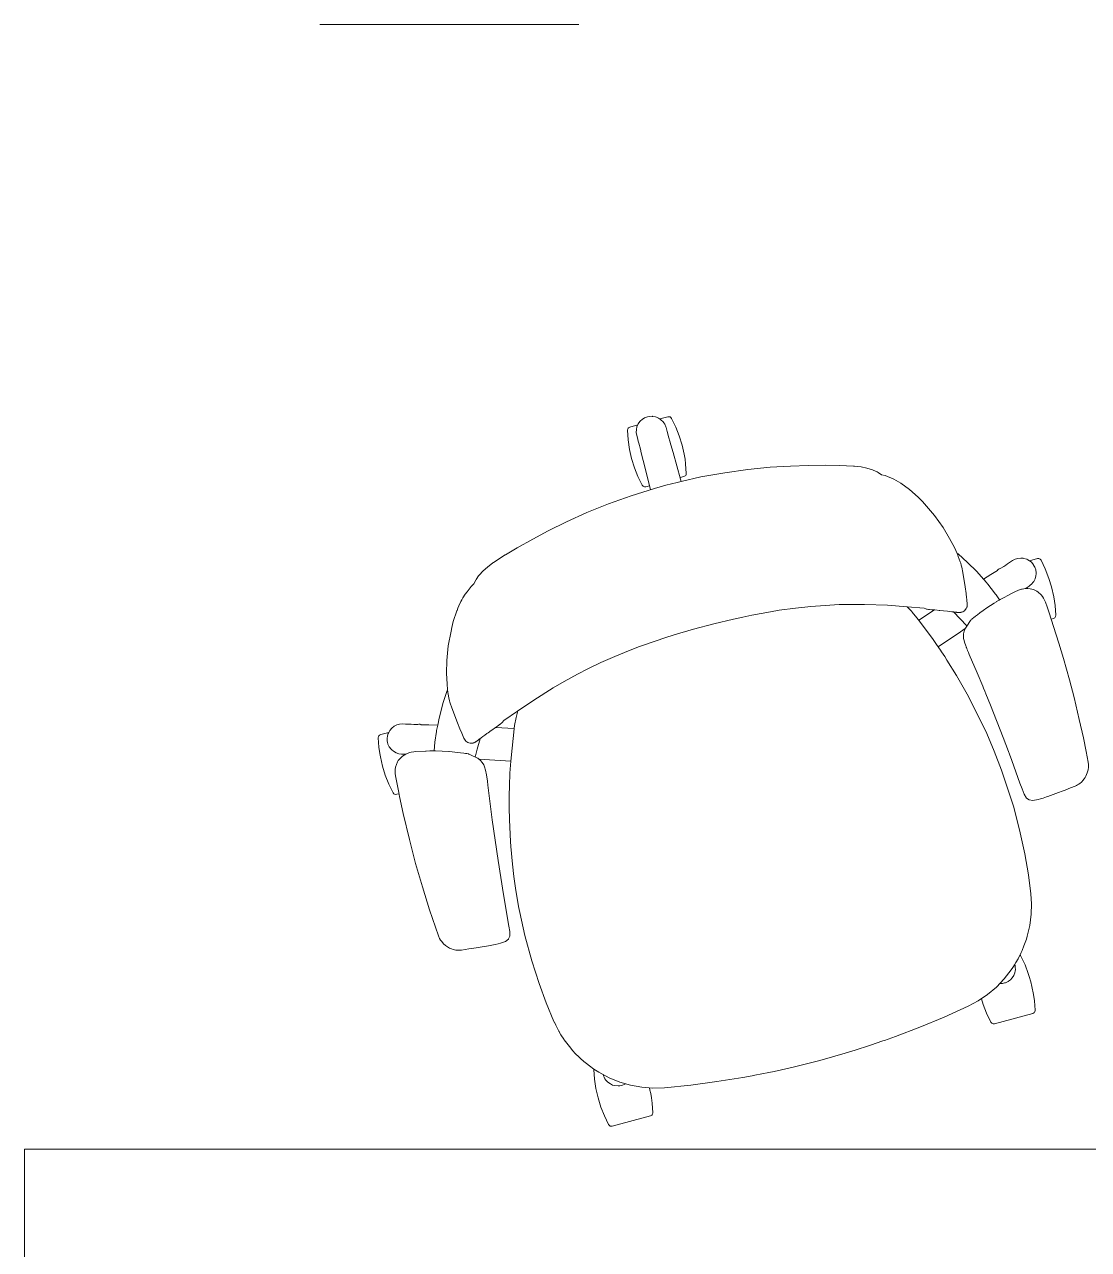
# Model space of a CAD drawing. Header units: inches. Extents: x -675 to 1187, y -924 to 1124.
# Drawn here: x -558.04 to -516.96, y 890.23 to 937.55 of the extents above; entities that cross this region are included whole.
import ezdxf

# ---------------------------------------------------------------- set-up
doc = ezdxf.new("R2010")
doc.units = ezdxf.units.IN
doc.header["$MEASUREMENT"] = 0
for name, color, linetype, lineweight in [('A-Furn', 250, 'Continuous', 13), ('A-Furn-Chair', 250, 'Continuous', 13), ('Base_dwg', 8, 'Continuous', 9), ('core and shell', 50, 'Continuous', 9)]:
    doc.layers.add(name, color=color, linetype=linetype, lineweight=lineweight)

# ---------------------------------------------------------------- blocks, each defined once
blk = doc.blocks.new('Base_dwg-531197-Level 1 Copy 1')
at = {"layer": 'A-Furn', "flags": 128}
blk.add_lwpolyline([(514.756, 1788.062), (514.756, 1866.062), (490.756, 1866.062), (490.756, 1860.062), (490.756, 1818.062), (442.756, 1818.062), (442.756, 1788.062)], close=True, dxfattribs=at)
at = {"layer": 'A-Furn-Chair'}
for p, q in [((477.282, 1838.497), (477.897, 1838.886)), ((477.656, 1838.908), (477.664, 1838.907)), ((478.626, 1838.811), (479.146, 1838.276))]:
    blk.add_line(p, q, dxfattribs=at)
at = {"layer": 'A-Furn-Chair', "flags": 128}
for points in [[(466.932, 1843.533), (466.646, 1844.658), (466.57, 1844.959), (466.535, 1845.099), (466.479, 1845.321), (466.456, 1845.408), (466.422, 1845.533), (466.395, 1845.626), (466.377, 1845.74), (466.381, 1845.856), (466.404, 1845.959), (466.452, 1846.068), (466.521, 1846.165), (466.543, 1846.189), (466.605, 1846.244), (466.7, 1846.303), (466.81, 1846.345), (466.899, 1846.362), (466.989, 1846.364), (467.009, 1846.363), (467.123, 1846.342), (467.156, 1846.332), (467.233, 1846.299), (467.314, 1846.247), (467.332, 1846.233), (467.416, 1846.15), (467.446, 1846.11), (467.479, 1846.055), (467.521, 1845.955), (467.529, 1845.93), (467.567, 1845.777), (467.635, 1845.533), (467.671, 1845.404), (467.711, 1845.264), (467.796, 1844.966), (468.086, 1843.935), (468.11, 1843.848), (468.876, 1844.021), (469.791, 1844.186), (470.685, 1844.309), (471.547, 1844.394), (472.334, 1844.445), (473.008, 1844.47), (473.692, 1844.478), (474.228, 1844.471), (474.771, 1844.444), (474.797, 1844.442), (475.065, 1844.41), (475.28, 1844.366), (475.5, 1844.298), (475.53, 1844.284), (475.674, 1844.215), (475.713, 1844.193), (475.844, 1844.105), (475.982, 1844.073), (476.321, 1843.936), (476.592, 1843.781), (476.926, 1843.539), (477.257, 1843.244), (477.429, 1843.07), (477.894, 1842.528), (478.221, 1842.067), (478.476, 1841.647), (478.66, 1841.298), (478.762, 1841.072), (478.783, 1841.063), (478.801, 1841.05), (479.166, 1840.723), (479.523, 1840.368), (479.783, 1840.077), (479.909, 1839.936), (479.932, 1839.908), (479.954, 1839.882), (480.212, 1839.55), (480.239, 1839.513), (480.267, 1839.475), (480.403, 1839.274)], [(468.069, 1843.996), (468.218, 1844.036), (468.266, 1844.062), (468.286, 1844.083), (468.3, 1844.108), (468.31, 1844.161), (468.284, 1844.529), (468.26, 1844.713), (468.228, 1844.901), (468.148, 1845.255), (468.039, 1845.607), (467.974, 1845.781), (467.903, 1845.951), (467.742, 1846.283), (467.706, 1846.324), (467.681, 1846.339), (467.653, 1846.347), (467.599, 1846.345), (467.291, 1846.262)], [(466.437, 1846.033), (466.127, 1845.95), (466.079, 1845.925), (466.059, 1845.904), (466.045, 1845.879), (466.035, 1845.826), (466.061, 1845.457), (466.117, 1845.085), (466.197, 1844.732), (466.306, 1844.379), (466.37, 1844.206), (466.442, 1844.036), (466.603, 1843.704), (466.639, 1843.662), (466.664, 1843.648), (466.691, 1843.64), (466.746, 1843.642), (466.894, 1843.682)], [(468.11, 1843.848), (467.96, 1843.814), (467.519, 1843.7), (467.08, 1843.579), (466.183, 1843.299), (465.308, 1842.985), (464.472, 1842.645), (463.684, 1842.287), (462.976, 1841.938), (462.38, 1841.622), (461.784, 1841.287), (461.324, 1841.013), (461.318, 1841.01), (460.866, 1840.718), (460.844, 1840.704), (460.629, 1840.541), (460.465, 1840.396), (460.308, 1840.228), (460.289, 1840.201), (460.199, 1840.068), (460.177, 1840.03), (460.106, 1839.888), (460.003, 1839.792), (459.845, 1839.59), (459.774, 1839.497), (459.687, 1839.354), (459.646, 1839.281), (459.607, 1839.208), (459.53, 1839.046), (459.491, 1838.954), (459.456, 1838.867), (459.452, 1838.856), (459.313, 1838.434), (459.253, 1838.203), (459.224, 1838.072), (459.12, 1837.498), (459.068, 1836.935), (459.056, 1836.444), (459.072, 1836.022), (459.095, 1835.807), (459.088, 1835.8), (459.079, 1835.78), (458.925, 1835.314), (458.765, 1834.702), (458.709, 1834.43), (458.374, 1834.443), (458.076, 1834.455), (458.063, 1834.462), (458.036, 1834.47), (457.981, 1834.468), (457.949, 1834.459), (457.92, 1834.46), (457.786, 1834.466), (457.691, 1834.469), (457.472, 1834.48), (457.349, 1834.488), (457.241, 1834.479), (457.131, 1834.448), (457.026, 1834.394), (456.933, 1834.32), (456.858, 1834.229), (456.819, 1834.157), (456.51, 1834.074), (456.461, 1834.049), (456.442, 1834.028), (456.427, 1834.003), (456.417, 1833.949), (456.443, 1833.581), (456.479, 1833.337), (456.499, 1833.209), (456.579, 1832.855), (456.688, 1832.503), (456.824, 1832.159), (456.986, 1831.827), (457.021, 1831.786), (457.046, 1831.771), (457.074, 1831.763), (457.128, 1831.765), (457.216, 1831.789)], [(478.095, 1838.867), (478.237, 1838.852), (478.394, 1838.839), (478.489, 1838.828), (478.564, 1838.819), (478.634, 1838.811), (478.681, 1838.805), (478.723, 1838.8), (478.737, 1838.798), (478.759, 1838.793), (478.778, 1838.791), (478.8, 1838.789), (478.805, 1838.788), (478.83, 1838.787), (478.846, 1838.787), (478.868, 1838.788), (478.87, 1838.788), (478.892, 1838.79), (478.901, 1838.791), (478.907, 1838.792), (478.913, 1838.793), (478.917, 1838.794), (478.923, 1838.795), (478.928, 1838.796), (478.931, 1838.797), (478.937, 1838.799), (478.986, 1838.819), (479.022, 1838.835), (479.047, 1838.851), (479.082, 1838.886), (479.094, 1838.902), (479.121, 1838.944), (479.145, 1838.998), (479.148, 1839.007), (479.156, 1839.101), (479.155, 1839.145), (479.153, 1839.163), (479.145, 1839.23), (479.136, 1839.308), (479.131, 1839.352), (479.109, 1839.527), (479.073, 1839.784), (478.983, 1840.327), (478.942, 1840.541), (478.924, 1840.615), (478.903, 1840.692), (478.897, 1840.713), (478.888, 1840.741), (478.812, 1840.955), (478.794, 1841.001), (478.762, 1841.072)], [(479.783, 1840.077), (480.067, 1840.256), (480.319, 1840.415), (480.326, 1840.427), (480.346, 1840.448), (480.395, 1840.474), (480.427, 1840.482), (480.451, 1840.498), (480.565, 1840.569), (480.645, 1840.62), (480.717, 1840.665), (480.83, 1840.739), (480.91, 1840.794), (481.004, 1840.843), (481.112, 1840.876), (481.229, 1840.888), (481.311, 1840.882), (481.347, 1840.876), (481.461, 1840.841), (481.49, 1840.827), (481.56, 1840.786), (481.866, 1840.868), (481.921, 1840.87), (481.948, 1840.862), (481.973, 1840.848), (482.009, 1840.806), (482.17, 1840.474), (482.313, 1840.105), (482.415, 1839.778), (482.501, 1839.392), (482.551, 1839.053), (482.577, 1838.684), (482.567, 1838.631), (482.553, 1838.606), (482.533, 1838.585), (482.485, 1838.56), (482.398, 1838.536)], [(481.56, 1840.786), (481.62, 1840.74), (481.648, 1840.713), (481.714, 1840.632), (481.721, 1840.621), (481.765, 1840.541), (481.8, 1840.437), (481.816, 1840.323), (481.816, 1840.286), (481.808, 1840.205), (481.777, 1840.09), (481.723, 1839.985), (481.695, 1839.944), (481.653, 1839.895), (481.571, 1839.824), (481.549, 1839.809), (481.466, 1839.759), (481.415, 1839.726), (481.39, 1839.709)], [(461.669, 1834.313), (460.938, 1834.342), (461.021, 1834.401), (461.024, 1834.403), (461.029, 1834.407), (461.038, 1834.413), (461.053, 1834.423), (461.067, 1834.434), (461.099, 1834.456), (461.108, 1834.462), (461.116, 1834.468), (461.136, 1834.481), (461.169, 1834.508), (461.191, 1834.529), (461.212, 1834.55), (461.255, 1834.598), (461.26, 1834.603), (461.265, 1834.61), (461.789, 1834.978), (462.419, 1835.406), (463.171, 1835.881), (463.588, 1836.121), (464.104, 1836.401), (464.51, 1836.608), (465.015, 1836.85), (465.555, 1837.091), (466.144, 1837.331), (466.506, 1837.47), (467.145, 1837.694), (467.475, 1837.804), (467.846, 1837.922), (468.59, 1838.141), (469.371, 1838.35), (470.125, 1838.532), (470.488, 1838.612), (470.842, 1838.685), (471.565, 1838.819), (471.894, 1838.871), (472.524, 1838.958), (473.113, 1839.02), (473.671, 1839.063), (474.206, 1839.09), (474.713, 1839.102), (475.194, 1839.102), (476.082, 1839.067), (476.842, 1839.012), (477.487, 1838.954), (477.555, 1838.929), (477.585, 1838.921), (477.614, 1838.914), (477.656, 1838.908), (477.701, 1838.904), (477.702, 1838.904), (477.795, 1838.896), (477.904, 1838.885), (478.095, 1838.867), (478.071, 1838.869)], [(476.821, 1839.013), (476.826, 1839.008), (476.831, 1839.004), (477.012, 1838.822), (477.03, 1838.801), (477.214, 1838.585), (477.312, 1838.458), (477.459, 1838.265), (477.813, 1837.781), (477.975, 1837.55), (478.12, 1837.336), (478.164, 1837.27), (478.287, 1837.085), (478.372, 1836.952), (478.746, 1836.35), (479.207, 1835.539), (479.907, 1834.119), (480.2, 1833.437), (480.485, 1832.699), (480.938, 1831.308), (481.178, 1830.398), (481.378, 1829.472), (481.517, 1828.655), (481.615, 1827.924), (481.639, 1827.535), (481.627, 1827.141), (481.57, 1826.703), (481.473, 1826.288), (481.441, 1826.169), (481.396, 1826.045), (481.345, 1825.907), (481.277, 1825.735), (481.241, 1825.662), (481.118, 1825.416), (481.037, 1825.271), (480.984, 1825.185), (480.937, 1825.11), (480.915, 1825.075), (480.856, 1824.981), (480.585, 1824.633), (480.28, 1824.315), (479.944, 1824.031), (479.582, 1823.784), (479.197, 1823.578), (478.269, 1823.161), (477.33, 1822.77), (476.38, 1822.407), (475.964, 1822.262), (475.963, 1822.262), (475.899, 1822.24), (475.419, 1822.072), (474.795, 1821.874), (474.741, 1821.858), (474.449, 1821.765), (473.471, 1821.488), (472.484, 1821.239), (471.983, 1821.128), (471.697, 1821.065), (471.491, 1821.019), (470.956, 1820.918), (470.85, 1820.898), (470.491, 1820.829), (469.487, 1820.669), (468.478, 1820.537), (467.467, 1820.435), (467.023, 1820.422), (466.736, 1820.443), (466.588, 1820.454), (466.16, 1820.531), (465.737, 1820.654), (465.328, 1820.82), (464.937, 1821.028), (464.745, 1821.156), (464.74, 1821.132), (464.767, 1820.764), (464.821, 1820.398), (464.903, 1820.039), (464.903, 1820.038), (465.012, 1819.686), (465.148, 1819.342), (465.309, 1819.01), (465.345, 1818.969), (465.37, 1818.954), (465.397, 1818.946), (465.452, 1818.948), (466.923, 1819.343), (466.972, 1819.368), (466.991, 1819.389), (467.006, 1819.414), (467.016, 1819.468), (466.99, 1819.836), (466.963, 1820.037), (466.934, 1820.208), (466.903, 1820.345), (466.883, 1820.432)], [(479.076, 1838.164), (478.891, 1838.04), (478.032, 1837.466)], [(459.095, 1835.807), (459.105, 1835.699), (459.158, 1835.424), (459.166, 1835.394), (459.172, 1835.37), (459.185, 1835.322), (459.194, 1835.289), (459.208, 1835.245), (459.243, 1835.146), (459.33, 1834.9), (459.47, 1834.532), (459.568, 1834.291), (459.637, 1834.128), (459.693, 1834), (459.719, 1833.937), (459.74, 1833.899), (459.801, 1833.814), (459.87, 1833.769), (459.911, 1833.75), (459.96, 1833.737), (459.99, 1833.735), (460.081, 1833.747), (460.085, 1833.748), (460.089, 1833.749), (460.095, 1833.75), (460.098, 1833.751), (460.101, 1833.752), (460.106, 1833.754), (460.112, 1833.756), (460.114, 1833.757), (460.117, 1833.758), (460.117, 1833.758), (460.118, 1833.759), (460.119, 1833.759), (460.119, 1833.759), (460.12, 1833.759), (460.138, 1833.767), (460.144, 1833.771), (460.173, 1833.786), (460.181, 1833.79), (460.201, 1833.804), (460.219, 1833.817), (460.23, 1833.825), (460.239, 1833.832), (460.252, 1833.843), (460.256, 1833.846), (460.267, 1833.855), (460.3, 1833.88), (460.394, 1833.95), (460.455, 1833.995), (460.532, 1834.053), (460.609, 1834.109), (460.66, 1834.142), (460.776, 1834.226), (460.796, 1834.241), (460.938, 1834.342)], [(464.745, 1821.156), (464.57, 1821.274), (464.453, 1821.371), (464.357, 1821.448), (464.228, 1821.556), (464.163, 1821.621), (464.037, 1821.746), (463.918, 1821.872), (463.849, 1821.955), (463.643, 1822.217), (463.598, 1822.279), (463.58, 1822.306), (463.468, 1822.48), (463.403, 1822.588), (463.395, 1822.599), (463.389, 1822.611), (463.374, 1822.639), (463.347, 1822.689), (463.268, 1822.846), (463.214, 1822.96), (463.211, 1822.967), (463.199, 1822.99), (462.902, 1823.711), (462.628, 1824.459), (462.346, 1825.333), (462.08, 1826.309), (461.882, 1827.201), (461.836, 1827.438), (461.716, 1828.145), (461.653, 1828.588), (461.595, 1829.071), (461.532, 1829.748), (461.519, 1829.937), (461.478, 1830.777), (461.469, 1831.257), (461.471, 1831.722), (461.479, 1832.088), (461.501, 1832.587), (461.531, 1833.045), (461.681, 1834.423), (461.737, 1834.729), (461.807, 1834.99)], [(458.709, 1834.43), (458.668, 1834.227), (458.662, 1834.191), (458.603, 1833.775), (458.576, 1833.44)], [(456.819, 1834.157), (456.795, 1834.108), (456.77, 1834.022), (456.758, 1833.919), (456.764, 1833.814), (456.771, 1833.777), (456.791, 1833.706), (456.841, 1833.601), (456.911, 1833.506), (456.937, 1833.479), (457, 1833.426), (457.102, 1833.367), (457.208, 1833.331), (457.314, 1833.316), (457.47, 1833.31)], [(460.345, 1833.913), (460.231, 1833.508), (460.162, 1833.201)], [(460.3, 1833.125), (460.256, 1833.155), (460.247, 1833.16), (459.947, 1833.307), (459.918, 1833.319), (459.895, 1833.326), (459.833, 1833.338), (459.807, 1833.342), (459.784, 1833.345), (459.721, 1833.353), (459.591, 1833.369), (459.484, 1833.382), (459.152, 1833.416), (459.144, 1833.417), (458.619, 1833.44), (458.412, 1833.44), (458.269, 1833.436), (458.242, 1833.435), (457.87, 1833.413), (457.79, 1833.405), (457.689, 1833.389), (457.636, 1833.376), (457.628, 1833.374), (457.593, 1833.363), (457.51, 1833.328), (457.475, 1833.313), (457.354, 1833.239), (457.336, 1833.226), (457.283, 1833.178), (457.256, 1833.154), (457.231, 1833.126), (457.188, 1833.067), (457.159, 1833.02), (457.113, 1832.914), (457.083, 1832.808), (457.07, 1832.72), (457.065, 1832.643), (457.068, 1832.564), (457.079, 1832.484), (457.205, 1831.84), (457.237, 1831.683), (457.377, 1831.028), (457.618, 1830.017), (457.859, 1829.097), (458.121, 1828.188), (458.4, 1827.298), (458.741, 1826.3), (458.783, 1826.202), (458.823, 1826.133), (458.864, 1826.075), (458.939, 1825.992), (459.01, 1825.93), (459.09, 1825.873), (459.172, 1825.827), (459.246, 1825.794), (459.308, 1825.773), (459.409, 1825.751), (459.451, 1825.746), (459.528, 1825.744), (459.577, 1825.744), (459.63, 1825.75), (459.915, 1825.792), (460.192, 1825.835), (460.745, 1825.932), (460.801, 1825.942), (460.932, 1825.967), (461.046, 1825.992), (461.137, 1826.017), (461.334, 1826.085), (461.438, 1826.174), (461.441, 1826.179), (461.494, 1826.29), (461.497, 1826.307), (461.499, 1826.439), (461.497, 1826.465), (461.462, 1826.677), (461.253, 1827.898), (461.041, 1829.211), (460.812, 1830.78), (460.648, 1832.121), (460.63, 1832.276), (460.594, 1832.519), (460.557, 1832.695), (460.523, 1832.832), (460.494, 1832.901), (460.429, 1832.999), (460.362, 1833.073), (460.31, 1833.119), (460.3, 1833.125), (461.531, 1833.045)], [(481.192, 1825.564), (481.209, 1825.545), (481.387, 1825.173), (481.513, 1824.843), (481.552, 1824.723), (481.615, 1824.517), (481.656, 1824.339), (481.717, 1824.038), (481.752, 1823.791), (481.778, 1823.423), (481.768, 1823.369), (481.753, 1823.344), (481.733, 1823.323), (481.685, 1823.298), (480.213, 1822.904), (480.159, 1822.901), (480.131, 1822.91), (480.106, 1822.924), (480.071, 1822.966), (479.906, 1823.31), (479.773, 1823.641), (479.703, 1823.867)], [(480.993, 1825.2), (481.007, 1825.142), (481.013, 1825.089), (481.014, 1824.987), (481.01, 1824.954), (480.992, 1824.873), (480.967, 1824.804), (480.95, 1824.769), (480.893, 1824.681), (480.886, 1824.671), (480.823, 1824.605), (480.752, 1824.55), (480.735, 1824.539), (480.631, 1824.489), (480.598, 1824.478), (480.517, 1824.46), (480.43, 1824.453), (480.413, 1824.454)], [(465.974, 1820.586), (465.909, 1820.552), (465.84, 1820.526), (465.747, 1820.505), (465.672, 1820.5), (465.532, 1820.516), (465.46, 1820.538), (465.376, 1820.578), (465.315, 1820.618), (465.266, 1820.659), (465.208, 1820.723), (465.167, 1820.781), (465.138, 1820.836), (465.116, 1820.888), (465.1, 1820.941)]]:
    blk.add_lwpolyline(points, dxfattribs=at)
blk.add_lwpolyline([(479.136, 1838.262), (479.112, 1838.225), (479.087, 1838.186), (479.058, 1838.127), (479.036, 1838.062), (479.015, 1837.964), (479.007, 1837.87), (479.012, 1837.802), (479.015, 1837.778), (479.032, 1837.705), (479.056, 1837.637), (479.101, 1837.502), (479.111, 1837.471), (479.12, 1837.447), (479.126, 1837.43), (479.135, 1837.406), (479.142, 1837.386), (479.154, 1837.357), (479.165, 1837.331), (479.169, 1837.32), (479.182, 1837.29), (479.201, 1837.244), (479.237, 1837.16), (479.534, 1836.462), (479.755, 1835.94), (479.784, 1835.871), (479.833, 1835.752), (479.875, 1835.647), (480.051, 1835.21), (480.543, 1833.955), (480.745, 1833.416), (480.784, 1833.313), (480.874, 1833.07), (481.193, 1832.202), (481.278, 1831.971), (481.354, 1831.771), (481.444, 1831.62), (481.545, 1831.55), (481.684, 1831.523), (481.889, 1831.562), (481.98, 1831.586), (482.092, 1831.621), (482.217, 1831.664), (482.271, 1831.684), (482.677, 1831.83), (482.82, 1831.884), (482.943, 1831.931), (483.145, 1832.011), (483.328, 1832.083), (483.376, 1832.105), (483.414, 1832.125), (483.47, 1832.159), (483.518, 1832.195), (483.552, 1832.223), (483.596, 1832.265), (483.611, 1832.281), (483.638, 1832.314), (483.664, 1832.346), (483.686, 1832.378), (483.702, 1832.401), (483.713, 1832.42), (483.739, 1832.469), (483.765, 1832.528), (483.793, 1832.598), (483.822, 1832.711), (483.835, 1832.819), (483.834, 1832.922), (483.823, 1833.004), (483.745, 1833.415), (483.639, 1833.947), (483.484, 1834.661), (483.28, 1835.501), (483.108, 1836.181), (482.876, 1837.01), (482.697, 1837.607), (482.493, 1838.249), (482.32, 1838.77), (482.238, 1839.008), (482.175, 1839.191), (482.107, 1839.336), (482.061, 1839.405), (482.009, 1839.47), (481.892, 1839.578), (481.841, 1839.613), (481.789, 1839.642), (481.721, 1839.672), (481.652, 1839.691), (481.581, 1839.706), (481.5, 1839.71), (481.417, 1839.712), (481.4, 1839.711), (481.345, 1839.703), (481.28, 1839.694), (481.246, 1839.686), (481.194, 1839.671), (481.112, 1839.64), (481.025, 1839.601), (480.839, 1839.509), (480.718, 1839.448), (480.576, 1839.371), (480.428, 1839.288), (480.383, 1839.263), (480.288, 1839.206), (480.282, 1839.203), (480.198, 1839.151), (479.919, 1838.968), (479.912, 1838.963), (479.766, 1838.86), (479.646, 1838.771), (479.556, 1838.703), (479.475, 1838.642), (479.401, 1838.586), (479.357, 1838.552), (479.338, 1838.536), (479.314, 1838.514), (479.294, 1838.491), (479.28, 1838.473)], close=True, dxfattribs=at)
at = {"layer": 'core and shell'}
blk.add_line((454.161, 1861.497), (464.161, 1861.497), dxfattribs=at)

msp = doc.modelspace()

# ---------------------------------------------------------------- block references
at = {"layer": 'Base_dwg', "color": 7, "lineweight": 20}
msp.add_blockref('Base_dwg-531197-Level 1 Copy 1', (-1000.794, -923.952), dxfattribs=at)

doc.saveas('drawing.dxf')
